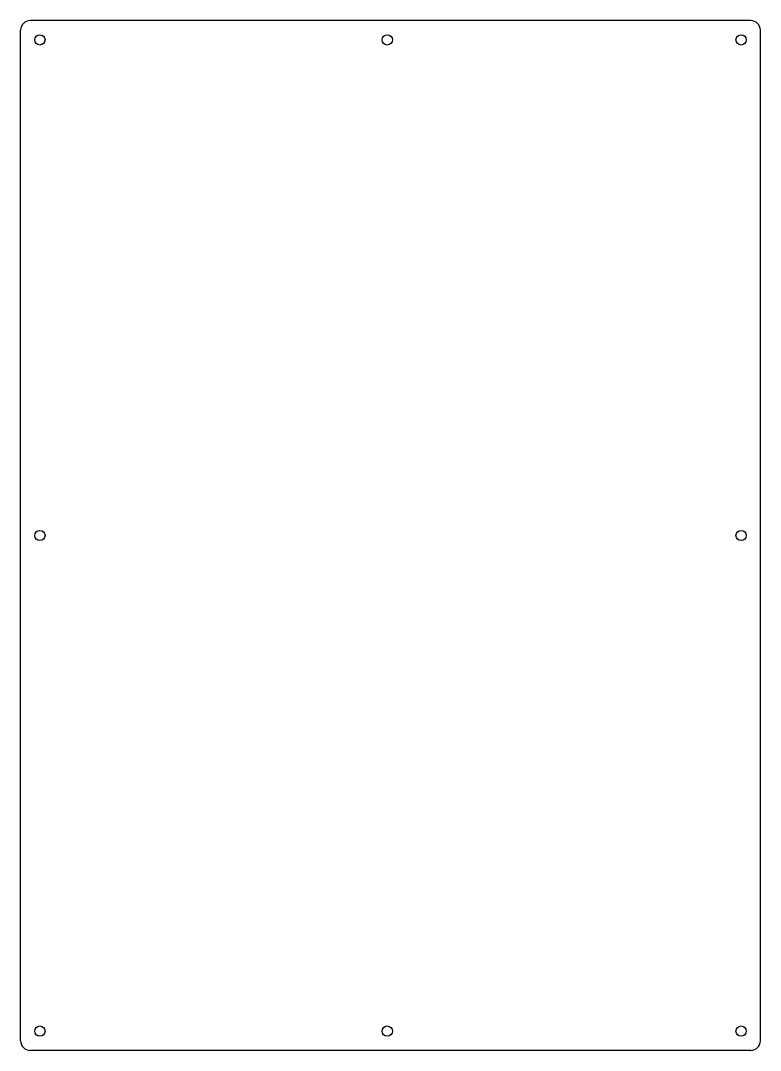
# Model space of a CAD drawing. Extents: x 0 to 230, y 0 to 320.
import ezdxf

# ---------------------------------------------------------------- set-up
doc = ezdxf.new("R2010")
doc.units = 0
doc.layers.add('20', color=53, linetype='CONTINUOUS')

msp = doc.modelspace()

# ---------------------------------------------------------------- linework, layer by layer
at = {"layer": '20'}
for p, q in [((227, 320), (3, 320)), ((0, 3), (0, 317)), ((230, 3), (230, 317)), ((227, 0), (3, 0))]:
    msp.add_line(p, q, dxfattribs=at)
for centre in [(6, 314), (114, 314), (224, 314), (6, 160), (224, 160), (6, 6), (114, 6), (224, 6)]:
    msp.add_circle(centre, 1.6, dxfattribs=at)
for centre, start, end in [((3, 317), 90, 180), ((227, 317), 0, 90), ((3, 3), 180, 270), ((227, 3), 270, 0)]:
    msp.add_arc(centre, 3, start, end, dxfattribs=at)

doc.saveas('drawing.dxf')
